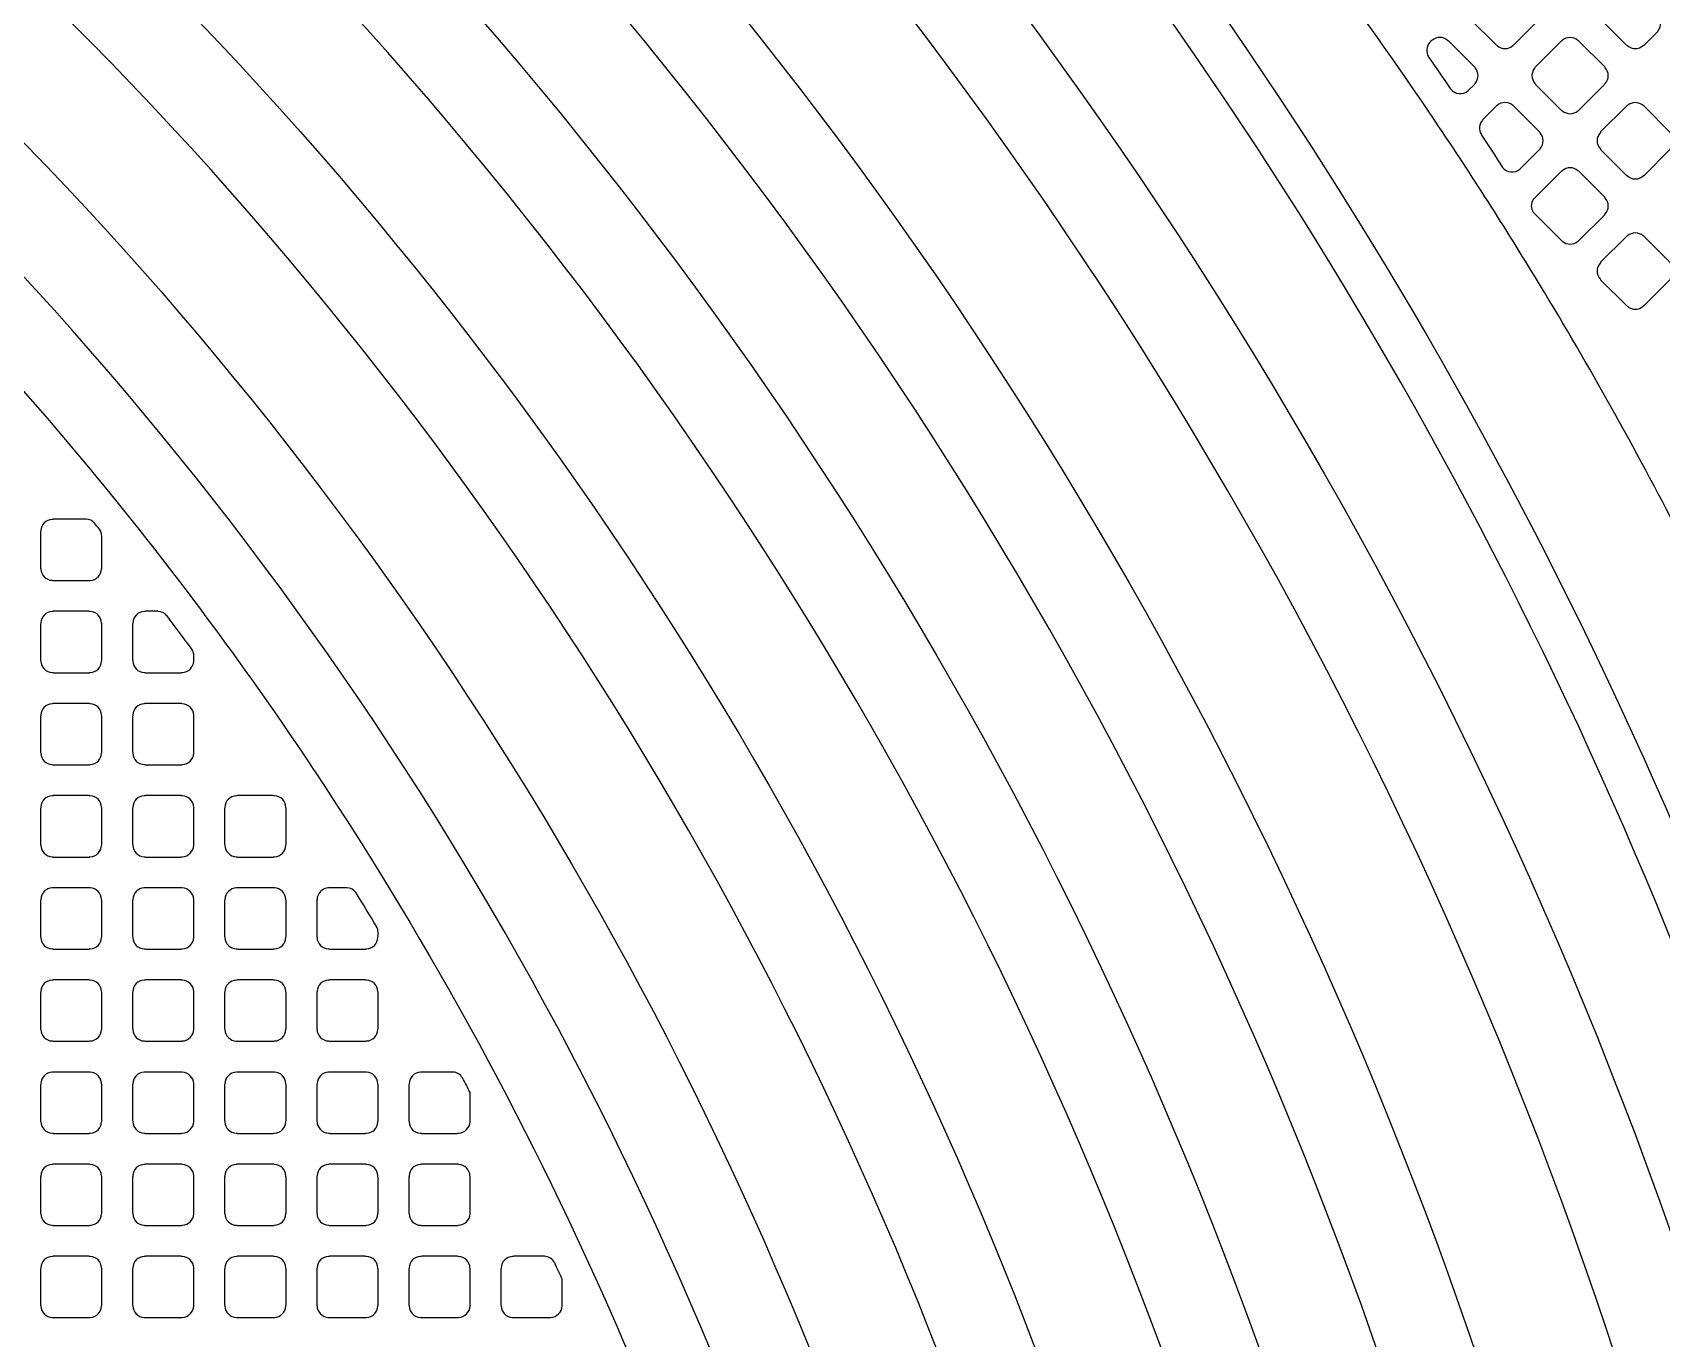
# Model space of a CAD drawing. Extents: x 3811 to 4077, y -444 to -307.
# Drawn here: x 4000.69 to 4003.385, y -387.267 to -385.107 of the extents above; entities that cross this region are included whole.
import ezdxf

# ---------------------------------------------------------------- set-up
doc = ezdxf.new("R2010")
doc.units = 0
doc.layers.add('gbr-dxf', color=7, linetype='Continuous')

msp = doc.modelspace()

# ---------------------------------------------------------------- linework, layer by layer
at = {"layer": 'gbr-dxf', "linetype": 'Continuous'}
for points in [[(3999.0372, -383.6498), (4000.6132, -385.2259, -0.008796), (4000.6149, -385.2276, -0.121203), (4002.1464, -387.7621, -0.018451), (4002.1479, -387.7673, -0.064075), (4002.3276, -389.1327, -0.053804), (4002.3289, -389.1489), (4002.3289, -394.6872, -0.007914)], [(4002.1765, -394.6853), (4002.1765, -389.1609, -0.053095), (4002.1752, -389.1448, 0.064692), (4002.0002, -387.8052, 0.121202), (4000.5054, -385.3337, -0.008636), (4000.5038, -385.332), (3998.9322, -383.7604, -0.013659)], [(4001.8473, -384.0947, -0.195845), (4004.0322, -389.4549, -0.014149), (4004.0323, -389.4568), (4004.0323, -391.139, -0.025288), (4004.0322, -391.1427, 0.157439), (4004.4405, -392.4026, 0.219385), (4004.626, -392.4882, -0.014355), (4004.628, -392.4882, -0.010806), (4004.6366, -392.488, -0.414223), (4004.8398, -392.6912, -0.414223), (4004.6366, -392.8944, -0.414223), (4004.4334, -392.6912, -0.043561), (4004.4364, -392.6561, -0.012185), (4004.4367, -392.6545, 0.044234), (4004.4407, -392.6116, -0.010298), (4004.4407, -392.6104, 0.140494), (4004.4036, -392.4811, -0.004442), (4004.3804, -392.4497), (4004.3802, -392.4494, -0.158008), (4003.956, -391.1404, -0.014071), (4003.9561, -391.1385), (4003.9561, -389.4588, -0.014135), (4003.956, -389.4568, 0.196009), (4001.7909, -384.146, -0.019381)], [(4001.604, -384.2353, -0.122231), (4003.4928, -387.3711, -0.016533), (4003.4942, -387.3757, -0.065936), (4003.7292, -389.1449, -0.007748), (4003.7293, -389.1469), (4003.7293, -394.0994, -0.009724), (4003.7292, -394.1021, 0.160485), (4003.948, -394.7611, 0.174527), (4004.1507, -394.8516, -0.014827), (4004.1551, -394.852, -0.386382), (4004.3388, -395.0543, -0.414223), (4004.1356, -395.2575, -0.395614), (4003.9328, -395.0673, 0.115459), (4003.8849, -394.9258, -0.01735), (4003.83, -394.8578), (4003.8299, -394.8576, -0.1621), (4003.5768, -394.1015, -0.007849), (4003.5768, -394.0995, -0.011836), (4003.5769, -394.0961), (4003.5769, -389.1489, -0.007677), (4003.5768, -389.1469, 0.065927), (4003.3476, -387.4176, 0.12221), (4001.4979, -384.3448, -0.008815)], [(4001.3441, -384.4987, -0.121858), (4003.1364, -387.4723, -0.022069), (4003.1384, -387.4786, -0.065749), (4003.3594, -389.1469, -0.007767), (4003.3594, -389.1489), (4003.3594, -394.2102, -0.007602)], [(4003.207, -394.2082), (4003.207, -389.1469, -0.007567), (4003.207, -389.145, 0.065523), (4002.9922, -387.5219), (4002.9919, -387.521, 0.122078), (4001.2346, -384.6047, -0.008495)], [(4001.1066, -384.7361, -0.121762), (4002.815, -387.5692, -0.017203), (4002.8163, -387.5741, -0.065092), (4003.0236, -389.1395, -0.030142), (4003.0239, -389.1486), (4003.0239, -394.7964, -0.009892)], [(4002.8715, -394.7937), (4002.8715, -389.1535, -0.02253), (4002.8712, -389.1468, 0.065449), (4002.6687, -387.6121, 0.121763), (4000.9971, -384.8422, -0.008691)], [(4003.4208, -385.9483, 0.017473), (4003.1923, -385.5377, -0.034563), (4003.1905, -385.5348, 0.011507), (4003.0245, -385.2738), (4003.0242, -385.2734, 0.017101), (4002.7557, -384.9001, -0.027017)], [(3999.9338, -384.9419), (4000.4034, -385.4115), (4000.4037, -385.4118), (4000.4155, -385.4236, -0.015153), (4000.4164, -385.4246, -0.049411), (4001.1557, -386.3274, -0.015167), (4001.1564, -386.3285, -0.044505), (4001.6589, -387.2521, -0.034066), (4001.6604, -387.2551, -0.026409), (4001.8779, -387.8407, -0.024232), (4001.8785, -387.843, -0.038163), (4002.0195, -388.6098, -0.027081), (4002.0198, -388.6124, -0.011465), (4002.039, -388.846, -0.02516), (4002.0391, -388.8484, -0.014496), (4002.048, -389.1447, -0.020601), (4002.048, -389.1467), (4002.048, -389.1467, -0.012792), (4002.048, -389.1478, 0.025204), (4002.0491, -389.1681, -0.038327), (4002.0493, -389.172), (4002.0493, -389.27)], [(4000.8607, -384.9817, -0.121503), (4002.4807, -387.6656, -0.017805), (4002.4821, -387.6707, -0.064579), (4002.6756, -389.1353, -0.044012), (4002.6764, -389.1486), (4002.6764, -394.8099, -0.007811)], [(4002.524, -394.8079), (4002.524, -389.1578, -0.03661), (4002.5232, -389.1468, 0.065137), (4002.3345, -387.7087, 0.121503), (4000.7513, -385.0878, -0.008636)]]:
    msp.add_lwpolyline(points, format="xyb", dxfattribs=at)
for points in [[(4003.0682, -385.0836, -0.087916), (4003.0691, -385.0851), (4003.1119, -385.1279, -0.100442), (4003.1136, -385.1289, 0.378358), (4003.1395, -385.1289, -0.096238), (4003.1411, -385.1279), (4003.1837, -385.0854, -0.095895), (4003.1847, -385.0837, 0.379065), (4003.1847, -385.0578, -0.09253), (4003.1837, -385.0562), (4003.141, -385.0135, -0.096423), (4003.1393, -385.0125, 0.379731), (4003.1134, -385.0125, -0.096458), (4003.1117, -385.0135), (4003.0692, -385.056, -0.096857), (4003.0682, -385.0577, 0.3795)], [(4003.2837, -385.0579, 0.379034), (4003.2838, -385.0838, -0.091954), (4003.2847, -385.0854), (4003.3273, -385.1279, -0.104264), (4003.3291, -385.129, 0.37981), (4003.355, -385.129, -0.096625), (4003.3567, -385.128), (4003.3787, -385.106), (4003.3787, -385.106, 0.224756), (4003.3839, -385.0897), (4003.3839, -385.0896, -0.042603), (4003.381, -385.0553, -0.011164), (4003.3812, -385.0464), (4003.3812, -385.0464, 0.176772), (4003.3766, -385.0335), (4003.3566, -385.0135, -0.092456), (4003.355, -385.0126, 0.379001), (4003.3291, -385.0126, -0.096462), (4003.3274, -385.0135), (4003.2847, -385.0563, -0.095987)], [(4003.0001, -385.1475, -0.070092), (4003.0005, -385.1484, -0.002333), (4003.0358, -385.1997, -0.050633), (4003.0366, -385.2006, 0.43373), (4003.0655, -385.2033, -0.049829), (4003.0664, -385.2026), (4003.076, -385.193, -0.095895), (4003.077, -385.1914, 0.378424), (4003.077, -385.1655, -0.09601), (4003.076, -385.1639), (4003.0333, -385.1212, -0.10077), (4003.0316, -385.1202, 0.379231), (4003.0057, -385.1202, -0.096475), (4003.004, -385.1212), (4003.003, -385.1223, -0.089771), (4003.0022, -385.1234, 0.342923)], [(4003.1761, -385.1655, 0.378563), (4003.1761, -385.1914, -0.099971), (4003.1771, -385.1931), (4003.2197, -385.2357, -0.096328), (4003.2214, -385.2367, 0.379422), (4003.2473, -385.2367, -0.096625), (4003.2489, -385.2357), (4003.2914, -385.1932, -0.096111), (4003.2924, -385.1916, 0.379423), (4003.2924, -385.1656, -0.09601), (4003.2915, -385.164), (4003.2489, -385.1214, -0.100463), (4003.2471, -385.1204, 0.378477), (4003.2212, -385.1204, -0.095968), (4003.2196, -385.1214), (4003.1771, -385.1639, -0.095895)], [(4003.0871, -385.2756, -0.093451), (4003.0876, -385.2769, -0.002391), (4003.1225, -385.3303, 0.427656), (4003.1513, -385.3333), (4003.1838, -385.3009, -0.095796), (4003.1848, -385.2992, 0.379189), (4003.1848, -385.2733, -0.096225), (4003.1838, -385.2716), (4003.1412, -385.229, -0.100093), (4003.1395, -385.228, 0.379005), (4003.1135, -385.228, -0.096462), (4003.1119, -385.229), (4003.0903, -385.2506, -0.108728), (4003.0894, -385.252, 0.337082)], [(4003.2838, -385.2993, -0.087784), (4003.2848, -385.3008), (4003.3275, -385.3435, -0.100151), (4003.3292, -385.3445, 0.379308), (4003.3551, -385.3445, -0.09601), (4003.3568, -385.3435), (4003.3993, -385.301, -0.096227), (4003.4003, -385.2994, 0.378952), (4003.4003, -385.2734, -0.092052), (4003.3993, -385.2719), (4003.3566, -385.2291, -0.096527), (4003.355, -385.2282, 0.37947), (4003.329, -385.2282, -0.096458), (4003.3274, -385.2292), (4003.2848, -385.2717, -0.096627), (4003.2838, -385.2733, 0.379731)], [(4003.1731, -385.4047), (4003.2198, -385.4514, -0.092126), (4003.2213, -385.4523, 0.379639), (4003.2473, -385.4523, -0.095956), (4003.2489, -385.4514), (4003.2916, -385.4087, -0.096332), (4003.2925, -385.4071, 0.37981), (4003.2925, -385.3811, -0.10047), (4003.2915, -385.3794), (4003.2491, -385.3369, -0.10399), (4003.2473, -385.3359, 0.379731), (4003.2213, -385.3359, -0.096458), (4003.2196, -385.3369), (4003.1731, -385.3834, 0.279769)], [(4003.2838, -385.5149, -0.083328), (4003.2847, -385.5163), (4003.3274, -385.559, -0.096332), (4003.3291, -385.56, 0.37981), (4003.355, -385.56, -0.096625), (4003.3567, -385.559), (4003.3993, -385.5164, -0.096111), (4003.4003, -385.5148, 0.37981), (4003.4003, -385.4888, -0.096458), (4003.3993, -385.4872), (4003.3568, -385.4447, -0.100499), (4003.3551, -385.4437, 0.379731), (4003.3291, -385.4437, -0.096458), (4003.3275, -385.4447), (4003.2848, -385.4873, -0.096627), (4003.2838, -385.489, 0.379731)], [(4000.7031, -385.9927, -0.095462), (4000.7035, -385.9946, 0.393729), (4000.7224, -386.0134, -0.092282), (4000.7242, -386.0138), (4000.7836, -386.0138, -0.089302), (4000.7853, -386.0135, 0.393729), (4000.8042, -385.9946, -0.101678), (4000.8047, -385.9926), (4000.8047, -385.9405, -0.036092), (4000.8046, -385.9402, 0.152729), (4000.8007, -385.929, -0.054919), (4000.8004, -385.9285, 0.00074), (4000.7924, -385.9186, 0.192546), (4000.779, -385.9123), (4000.7243, -385.9123, -0.098843), (4000.7224, -385.9127, 0.393729), (4000.7035, -385.9316, -0.09841), (4000.7031, -385.9335)], [(4000.7031, -386.145, -0.098843), (4000.7035, -386.1469, 0.393729), (4000.7224, -386.1658, -0.104195), (4000.7244, -386.1663), (4000.7834, -386.1663, -0.101214), (4000.7853, -386.1658, 0.393729), (4000.8042, -386.147, -0.09841), (4000.8047, -386.1451), (4000.8047, -386.086, -0.101214), (4000.8042, -386.084, 0.393729), (4000.7853, -386.0651, -0.107228), (4000.7833, -386.0646), (4000.7243, -386.0646, -0.098843), (4000.7224, -386.0651, 0.393729), (4000.7036, -386.0839, -0.101678), (4000.7031, -386.0859)], [(4000.8555, -386.145, -0.101214), (4000.8559, -386.1469, 0.393729), (4000.8748, -386.1658, -0.104195), (4000.8768, -386.1663), (4000.9358, -386.1663, -0.101214), (4000.9377, -386.1658, 0.393729), (4000.9566, -386.147, -0.095482), (4000.957, -386.1451), (4000.957, -386.1375, 0.135363), (4000.9536, -386.1275, -0.041907), (4000.9534, -386.1272, 0.002948), (4000.9126, -386.0724, -0.055428), (4000.9122, -386.072, 0.215906), (4000.8974, -386.0647, -0.057015), (4000.8969, -386.0646), (4000.8767, -386.0646, -0.098843), (4000.8748, -386.0651, 0.393729), (4000.856, -386.0839, -0.104195), (4000.8555, -386.0859)], [(4000.7031, -386.2974, -0.098843), (4000.7035, -386.2993, 0.393729), (4000.7224, -386.3182, -0.101678), (4000.7243, -386.3187), (4000.7834, -386.3187, -0.098843), (4000.7853, -386.3182, 0.393729), (4000.8042, -386.2994, -0.09841), (4000.8047, -386.2975), (4000.8047, -386.2384, -0.101214), (4000.8042, -386.2364, 0.393729), (4000.7853, -386.2175, -0.09841), (4000.7834, -386.2171), (4000.7241, -386.2171, -0.089302), (4000.7224, -386.2175, 0.393729), (4000.7036, -386.2363, -0.101678), (4000.7031, -386.2383)], [(4000.8555, -386.2973, -0.104567), (4000.856, -386.2993, 0.393729), (4000.8748, -386.3182, -0.104195), (4000.8768, -386.3187), (4000.9358, -386.3187, -0.101214), (4000.9378, -386.3182, 0.393729), (4000.9566, -386.2993, -0.092282), (4000.957, -386.2976), (4000.957, -386.2382, -0.095462), (4000.9566, -386.2364, 0.393729), (4000.9377, -386.2175, -0.095482), (4000.9359, -386.2171), (4000.8766, -386.2171, -0.098843), (4000.8747, -386.2175, 0.393729), (4000.8559, -386.2364, -0.095482), (4000.8555, -386.2383)], [(4000.7031, -386.4498, -0.098843), (4000.7035, -386.4517, 0.393729), (4000.7224, -386.4706, -0.09841), (4000.7243, -386.4711), (4000.7835, -386.4711, -0.095462), (4000.7853, -386.4706, 0.393729), (4000.8042, -386.4518, -0.09841), (4000.8047, -386.4499), (4000.8047, -386.3908, -0.101214), (4000.8042, -386.3888, 0.393729), (4000.7853, -386.3699, -0.101678), (4000.7834, -386.3695), (4000.7242, -386.3695, -0.092621), (4000.7224, -386.3699, 0.393729), (4000.7036, -386.3887, -0.101678), (4000.7031, -386.3907)], [(4000.8555, -386.4497, -0.104567), (4000.856, -386.4517, 0.393729), (4000.8748, -386.4706, -0.101678), (4000.8768, -386.4711), (4000.9359, -386.4711, -0.098843), (4000.9378, -386.4706, 0.393729), (4000.9566, -386.4517, -0.092282), (4000.957, -386.45), (4000.957, -386.3906, -0.095462), (4000.9566, -386.3888, 0.393729), (4000.9377, -386.3699, -0.09841), (4000.9358, -386.3695), (4000.8767, -386.3695, -0.101214), (4000.8747, -386.3699, 0.393729), (4000.8559, -386.3888, -0.095482), (4000.8555, -386.3907)], [(4001.0078, -386.4499, -0.098843), (4001.0083, -386.4518, 0.393729), (4001.0271, -386.4707, -0.092282), (4001.0289, -386.4711), (4001.0882, -386.4711, -0.101214), (4001.0902, -386.4706, 0.393729), (4001.1091, -386.4517, -0.09841), (4001.1095, -386.4498), (4001.1095, -386.3907, -0.101214), (4001.109, -386.3888, 0.393729), (4001.0902, -386.3699, -0.095482), (4001.0883, -386.3695), (4001.0291, -386.3695, -0.098843), (4001.0272, -386.3699, 0.393729), (4001.0083, -386.3888, -0.101678), (4001.0078, -386.3907)], [(4000.7031, -386.6022, -0.098843), (4000.7035, -386.6041, 0.393729), (4000.7224, -386.623, -0.095482), (4000.7242, -386.6234), (4000.7836, -386.6234, -0.092621), (4000.7853, -386.623, 0.393729), (4000.8042, -386.6042, -0.09841), (4000.8047, -386.6023), (4000.8047, -386.5432, -0.101214), (4000.8042, -386.5412, 0.393729), (4000.7853, -386.5223, -0.104195), (4000.7833, -386.5219), (4000.7243, -386.5219, -0.095462), (4000.7224, -386.5223, 0.393729), (4000.7036, -386.5411, -0.101678), (4000.7031, -386.5431)], [(4000.8555, -386.6021, -0.104567), (4000.856, -386.6041, 0.393729), (4000.8748, -386.623, -0.09841), (4000.8767, -386.6234), (4000.9359, -386.6234, -0.095462), (4000.9378, -386.623, 0.393729), (4000.9566, -386.6041, -0.092282), (4000.957, -386.6024), (4000.957, -386.543, -0.095462), (4000.9566, -386.5412, 0.393729), (4000.9377, -386.5223, -0.101678), (4000.9358, -386.5219), (4000.8768, -386.5219, -0.104567), (4000.8747, -386.5223, 0.393729), (4000.8559, -386.5412, -0.095482), (4000.8555, -386.5431)], [(4001.0078, -386.6023, -0.098843), (4001.0083, -386.6042, 0.393729), (4001.0271, -386.6231, -0.088868), (4001.0289, -386.6234), (4001.0883, -386.6234, -0.098843), (4001.0902, -386.623, 0.393729), (4001.1091, -386.6041, -0.09841), (4001.1095, -386.6022), (4001.1095, -386.5431, -0.101214), (4001.109, -386.5412, 0.393729), (4001.0902, -386.5223, -0.09841), (4001.0883, -386.5219), (4001.0291, -386.5219, -0.101214), (4001.0272, -386.5223, 0.393729), (4001.0083, -386.5412, -0.101678), (4001.0078, -386.5431)], [(4001.1603, -386.6024, -0.092621), (4001.1607, -386.6042, 0.393729), (4001.1796, -386.623, -0.092282), (4001.1814, -386.6234), (4001.2408, -386.6234, -0.089302), (4001.2425, -386.6231, 0.393729), (4001.2614, -386.6042, -0.104195), (4001.2619, -386.6022), (4001.2619, -386.5957, -0.048029), (4001.2618, -386.5953, 0.118688), (4001.2593, -386.5863, -0.055256), (4001.2591, -386.5858, 0.002813), (4001.2253, -386.5302, 0.226408), (4001.2102, -386.5219), (4001.1815, -386.5219, -0.098843), (4001.1796, -386.5223, 0.393729), (4001.1607, -386.5412, -0.095482), (4001.1603, -386.543)], [(4000.7031, -386.7546, -0.098843), (4000.7035, -386.7565, 0.393729), (4000.7224, -386.7754, -0.104195), (4000.7244, -386.7759), (4000.7834, -386.7759, -0.101214), (4000.7853, -386.7754, 0.393729), (4000.8042, -386.7566, -0.09841), (4000.8047, -386.7547), (4000.8047, -386.6956, -0.101214), (4000.8042, -386.6936, 0.393729), (4000.7853, -386.6747, -0.107228), (4000.7833, -386.6742), (4000.7243, -386.6742, -0.098843), (4000.7224, -386.6747, 0.393729), (4000.7036, -386.6935, -0.101678), (4000.7031, -386.6955)], [(4000.8555, -386.7545, -0.104567), (4000.856, -386.7565, 0.393729), (4000.8748, -386.7754, -0.107228), (4000.8769, -386.7759), (4000.9358, -386.7759, -0.104567), (4000.9378, -386.7754, 0.393729), (4000.9566, -386.7565, -0.092282), (4000.957, -386.7548), (4000.957, -386.6954, -0.095462), (4000.9566, -386.6936, 0.393729), (4000.9377, -386.6747, -0.104195), (4000.9357, -386.6742), (4000.8768, -386.6742, -0.10699), (4000.8747, -386.6747, 0.393729), (4000.8559, -386.6936, -0.095482), (4000.8555, -386.6955)], [(4001.0078, -386.7547, -0.098843), (4001.0083, -386.7566, 0.393729), (4001.0271, -386.7755, -0.09841), (4001.029, -386.7759), (4001.0881, -386.7759, -0.10699), (4001.0902, -386.7754, 0.393729), (4001.1091, -386.7565, -0.09841), (4001.1095, -386.7546), (4001.1095, -386.6955, -0.101214), (4001.109, -386.6936, 0.393729), (4001.0902, -386.6747, -0.101678), (4001.0882, -386.6742), (4001.0292, -386.6742, -0.104567), (4001.0272, -386.6747, 0.393729), (4001.0083, -386.6936, -0.101678), (4001.0078, -386.6955)], [(4001.1603, -386.7547, -0.095462), (4001.1607, -386.7565, 0.393729), (4001.1796, -386.7754, -0.104195), (4001.1816, -386.7759), (4001.2406, -386.7759, -0.101214), (4001.2425, -386.7754, 0.393729), (4001.2614, -386.7566, -0.101678), (4001.2619, -386.7546), (4001.2619, -386.6956, -0.104567), (4001.2614, -386.6936, 0.393729), (4001.2425, -386.6747, -0.107228), (4001.2405, -386.6742), (4001.1815, -386.6742, -0.098843), (4001.1796, -386.6747, 0.393729), (4001.1608, -386.6935, -0.09841), (4001.1603, -386.6954)], [(4000.7031, -386.907, -0.098843), (4000.7035, -386.9089, 0.393729), (4000.7224, -386.9278, -0.101678), (4000.7243, -386.9283), (4000.7834, -386.9283, -0.098843), (4000.7853, -386.9278, 0.393729), (4000.8042, -386.909, -0.09841), (4000.8047, -386.9071), (4000.8047, -386.848, -0.101214), (4000.8042, -386.846, 0.393729), (4000.7853, -386.8271, -0.09841), (4000.7834, -386.8267), (4000.7241, -386.8267, -0.089302), (4000.7224, -386.8271, 0.393729), (4000.7036, -386.8459, -0.101678), (4000.7031, -386.8479)], [(4000.8555, -386.9069, -0.104567), (4000.856, -386.9089, 0.393729), (4000.8748, -386.9278, -0.104195), (4000.8768, -386.9283), (4000.9358, -386.9283, -0.101214), (4000.9378, -386.9278, 0.393729), (4000.9566, -386.9089, -0.092282), (4000.957, -386.9072), (4000.957, -386.8478, -0.095462), (4000.9566, -386.846, 0.393729), (4000.9377, -386.8271, -0.095482), (4000.9359, -386.8267), (4000.8766, -386.8267, -0.098843), (4000.8747, -386.8271, 0.393729), (4000.8559, -386.846, -0.095482), (4000.8555, -386.8479)], [(4001.0078, -386.9071, -0.098843), (4001.0083, -386.909, 0.393729), (4001.0271, -386.9279, -0.095482), (4001.029, -386.9283), (4001.0882, -386.9283, -0.104567), (4001.0902, -386.9278, 0.393729), (4001.1091, -386.9089, -0.09841), (4001.1095, -386.907), (4001.1095, -386.8479, -0.101214), (4001.109, -386.846, 0.393729), (4001.0902, -386.8271, -0.092282), (4001.0884, -386.8267), (4001.029, -386.8267, -0.095462), (4001.0272, -386.8271, 0.393729), (4001.0083, -386.846, -0.101678), (4001.0078, -386.8479)], [(4001.1603, -386.9071, -0.095462), (4001.1607, -386.9089, 0.393729), (4001.1796, -386.9278, -0.101678), (4001.1815, -386.9283), (4001.2406, -386.9283, -0.098843), (4001.2425, -386.9278, 0.393729), (4001.2614, -386.909, -0.101678), (4001.2619, -386.907), (4001.2619, -386.848, -0.104567), (4001.2614, -386.846, 0.393729), (4001.2425, -386.8271, -0.09841), (4001.2406, -386.8267), (4001.1813, -386.8267, -0.089302), (4001.1796, -386.8271, 0.393729), (4001.1608, -386.8459, -0.09841), (4001.1603, -386.8478)], [(4001.3127, -386.9072, -0.092621), (4001.3131, -386.909, 0.393729), (4001.3319, -386.9279, -0.095482), (4001.3338, -386.9283), (4001.393, -386.9283, -0.104567), (4001.395, -386.9278, 0.393729), (4001.4139, -386.9089, -0.092282), (4001.4143, -386.9071), (4001.4143, -386.8606, 0.001254), (4001.4014, -386.8365, 0.244721), (4001.3858, -386.8267), (4001.3338, -386.8267, -0.095462), (4001.332, -386.8271, 0.393729), (4001.3131, -386.846, -0.095482), (4001.3127, -386.8478)], [(4000.7031, -387.0594, -0.098843), (4000.7035, -387.0613, 0.393729), (4000.7224, -387.0802, -0.09841), (4000.7243, -387.0807), (4000.7835, -387.0807, -0.095462), (4000.7853, -387.0802, 0.393729), (4000.8042, -387.0614, -0.09841), (4000.8047, -387.0595), (4000.8047, -387.0004, -0.101214), (4000.8042, -386.9984, 0.393729), (4000.7853, -386.9795, -0.101678), (4000.7834, -386.9791), (4000.7242, -386.9791, -0.092621), (4000.7224, -386.9795, 0.393729), (4000.7036, -386.9983, -0.101678), (4000.7031, -387.0003)], [(4000.8555, -387.0593, -0.104567), (4000.856, -387.0613, 0.393729), (4000.8748, -387.0802, -0.101678), (4000.8768, -387.0807), (4000.9359, -387.0807, -0.098843), (4000.9378, -387.0802, 0.393729), (4000.9566, -387.0613, -0.092282), (4000.957, -387.0596), (4000.957, -387.0002, -0.095462), (4000.9566, -386.9984, 0.393729), (4000.9377, -386.9795, -0.09841), (4000.9358, -386.9791), (4000.8767, -386.9791, -0.101214), (4000.8747, -386.9795, 0.393729), (4000.8559, -386.9984, -0.095482), (4000.8555, -387.0003)], [(4001.0078, -387.0595, -0.098843), (4001.0083, -387.0614, 0.393729), (4001.0271, -387.0803, -0.092282), (4001.0289, -387.0807), (4001.0882, -387.0807, -0.101214), (4001.0902, -387.0802, 0.393729), (4001.1091, -387.0613, -0.09841), (4001.1095, -387.0594), (4001.1095, -387.0003, -0.101214), (4001.109, -386.9984, 0.393729), (4001.0902, -386.9795, -0.095482), (4001.0883, -386.9791), (4001.0291, -386.9791, -0.098843), (4001.0272, -386.9795, 0.393729), (4001.0083, -386.9984, -0.101678), (4001.0078, -387.0003)], [(4001.1603, -387.0595, -0.095462), (4001.1607, -387.0613, 0.393729), (4001.1796, -387.0802, -0.09841), (4001.1815, -387.0807), (4001.2407, -387.0807, -0.095462), (4001.2425, -387.0802, 0.393729), (4001.2614, -387.0614, -0.101678), (4001.2619, -387.0594), (4001.2619, -387.0004, -0.104567), (4001.2614, -386.9984, 0.393729), (4001.2425, -386.9795, -0.101678), (4001.2406, -386.9791), (4001.1814, -386.9791, -0.092621), (4001.1796, -386.9795, 0.393729), (4001.1608, -386.9983, -0.09841), (4001.1603, -387.0002)], [(4001.3127, -387.0596, -0.092621), (4001.3131, -387.0614, 0.393729), (4001.3319, -387.0803, -0.092282), (4001.3337, -387.0807), (4001.393, -387.0807, -0.101214), (4001.395, -387.0802, 0.393729), (4001.4139, -387.0613, -0.092282), (4001.4143, -387.0595), (4001.4143, -387.0002, -0.095462), (4001.4138, -386.9984, 0.393729), (4001.395, -386.9795, -0.095482), (4001.3931, -386.9791), (4001.3339, -386.9791, -0.098843), (4001.332, -386.9795, 0.393729), (4001.3131, -386.9984, -0.095482), (4001.3127, -387.0002)], [(4000.7031, -387.2118, -0.098843), (4000.7035, -387.2137, 0.393729), (4000.7224, -387.2326, -0.095482), (4000.7242, -387.233), (4000.7836, -387.233, -0.092621), (4000.7853, -387.2326, 0.393729), (4000.8042, -387.2138, -0.09841), (4000.8047, -387.2119), (4000.8047, -387.1528, -0.101214), (4000.8042, -387.1508, 0.393729), (4000.7853, -387.1319, -0.104195), (4000.7833, -387.1315), (4000.7243, -387.1315, -0.095462), (4000.7224, -387.1319, 0.393729), (4000.7036, -387.1507, -0.101678), (4000.7031, -387.1527)], [(4000.8555, -387.2117, -0.104567), (4000.856, -387.2137, 0.393729), (4000.8748, -387.2326, -0.09841), (4000.8767, -387.233), (4000.9359, -387.233, -0.095462), (4000.9378, -387.2326, 0.393729), (4000.9566, -387.2137, -0.092282), (4000.957, -387.212), (4000.957, -387.1526, -0.095462), (4000.9566, -387.1508, 0.393729), (4000.9377, -387.1319, -0.101678), (4000.9358, -387.1315), (4000.8768, -387.1315, -0.104567), (4000.8747, -387.1319, 0.393729), (4000.8559, -387.1508, -0.095482), (4000.8555, -387.1527)], [(4001.0078, -387.2118, -0.101214), (4001.0083, -387.2138, 0.393729), (4001.0272, -387.2326, -0.092282), (4001.029, -387.233), (4001.0884, -387.233, -0.089302), (4001.0901, -387.2327, 0.393729), (4001.109, -387.2138, -0.107228), (4001.1095, -387.2117), (4001.1095, -387.1526, -0.098843), (4001.1091, -387.1507, 0.393729), (4001.0902, -387.1319, -0.095482), (4001.0883, -387.1315), (4001.0291, -387.1315, -0.098843), (4001.0272, -387.1319, 0.393729), (4001.0083, -387.1508, -0.104195), (4001.0078, -387.1528)], [(4001.1603, -387.2119, -0.095462), (4001.1607, -387.2137, 0.393729), (4001.1796, -387.2326, -0.095482), (4001.1814, -387.233), (4001.2408, -387.233, -0.092621), (4001.2425, -387.2326, 0.393729), (4001.2614, -387.2138, -0.101678), (4001.2619, -387.2118), (4001.2619, -387.1528, -0.104567), (4001.2614, -387.1508, 0.393729), (4001.2425, -387.1319, -0.104195), (4001.2405, -387.1315), (4001.1815, -387.1315, -0.095462), (4001.1796, -387.1319, 0.393729), (4001.1608, -387.1507, -0.09841), (4001.1603, -387.1526)], [(4001.3127, -387.212, -0.092621), (4001.3131, -387.2138, 0.393729), (4001.3319, -387.2327, -0.088868), (4001.3337, -387.233), (4001.3931, -387.233, -0.098843), (4001.395, -387.2326, 0.393729), (4001.4139, -387.2137, -0.092282), (4001.4143, -387.2119), (4001.4143, -387.1526, -0.095462), (4001.4138, -387.1508, 0.393729), (4001.395, -387.1319, -0.09841), (4001.3931, -387.1315), (4001.3339, -387.1315, -0.101214), (4001.332, -387.1319, 0.393729), (4001.3131, -387.1508, -0.095482), (4001.3127, -387.1526)], [(4001.4651, -387.2119, -0.095462), (4001.4655, -387.2138, 0.393729), (4001.4843, -387.2327, -0.088868), (4001.4861, -387.233), (4001.5455, -387.233, -0.098843), (4001.5474, -387.2326, 0.393729), (4001.5663, -387.2137, -0.088868), (4001.5666, -387.212), (4001.5666, -387.1699, 0.001371), (4001.554, -387.1424, 0.272602), (4001.5369, -387.1315), (4001.4863, -387.1315, -0.101214), (4001.4844, -387.1319, 0.393729), (4001.4655, -387.1508, -0.09841), (4001.4651, -387.1527)]]:
    msp.add_lwpolyline(points, format="xyb", close=True, dxfattribs=at)

doc.saveas('drawing.dxf')
